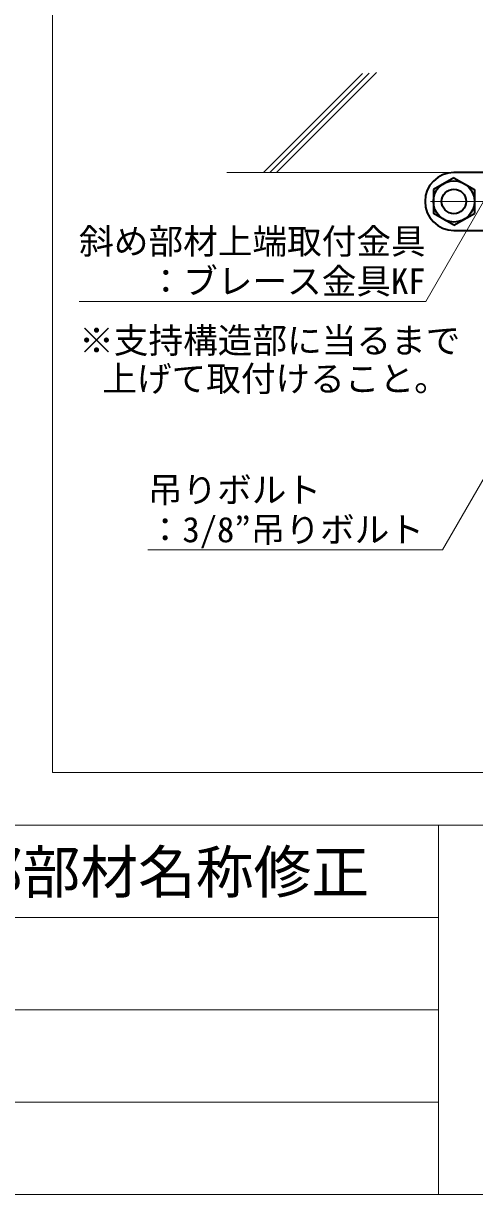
# Model space of a CAD drawing. Units: millimetres on the paper, enlarged 40 times, with parts at other scales. Extents: x -7800 to 7800, y -5578 to 5491.
# Drawn here: x -2019 to -1237, y -5515 to -3486 of the extents above; entities that cross this region are included whole.
import ezdxf
from ezdxf.enums import TextEntityAlignment as Align

# ---------------------------------------------------------------- set-up
doc = ezdxf.new("R2010")
doc.units = ezdxf.units.MM
doc.header["$LTSCALE"] = 40
doc.linetypes.add('CHAIN1', pattern=[8, 5, -1, 1, -1])
for name, color, linetype, lineweight in [('1-6_文字', 7, 'Continuous', 18), ('F-2_太線１', 3, 'Continuous', 18), ('F-6_文字', 7, 'Continuous', 18)]:
    doc.layers.add(name, color=color, linetype=linetype, lineweight=lineweight)
doc.styles.add('ＭＳ ゴシック', font='')
doc.styles.get('ＭＳ ゴシック').set_extended_font_data('MS Gothic')

msp = doc.modelspace()

# ---------------------------------------------------------------- linework, layer by layer
at = {"layer": '1-6_文字', "color": 4, "lineweight": 9}
for p, q in [((-1431.42, -3573.05), (-1603.15, -3744.78)), ((-1419.79, -3572.73), (-1591.84, -3744.78)), ((-1407.07, -3571.32), (-1580.52, -3744.78)), ((-313.29, -3744.78), (-1666.67, -3744.78)), ((-1273.22, -3744.78), (-1113.22, -3744.78))]:
    msp.add_line(p, q, dxfattribs=at)
at = {"layer": '1-6_文字', "color": 6, "lineweight": 35}
for p, q in [((-1111.6, -3744.78), (-1273.22, -3744.78)), ((-1273.22, -3753.67), (-1308.82, -3774.22)), ((-1273.22, -3753.67), (-1237.62, -3774.22)), ((-1308.82, -3774.22), (-1308.82, -3815.33)), ((-1237.62, -3774.22), (-1237.62, -3815.33)), ((-1273.22, -3835.88), (-1308.82, -3815.33)), ((-1273.22, -3835.88), (-1237.62, -3815.33)), ((-1273.22, -3844.78), (-1113.22, -3844.78))]:
    msp.add_line(p, q, dxfattribs=at)
at = {"layer": '1-6_文字'}
for p, q in [((-1222.08, -3794.78), (-1322.08, -3967.98)), ((-1322.08, -3967.98), (-1922.08, -3967.98)), ((-1193.22, -4225.04), (-1293.22, -4398.25)), ((-1293.22, -4398.25), (-1803.22, -4398.25))]:
    msp.add_line(p, q, dxfattribs=at)
at = {"layer": '1-6_文字', "color": 4, "linetype": 'CHAIN1', "lineweight": 9}
msp.add_line((-1313.94, -3794.78), (-1075.28, -3794.78), dxfattribs=at)
at = {"layer": '1-6_文字', "color": 6, "lineweight": 35}
for radius in [35.6, 21.2]:
    msp.add_circle((-1273.22, -3794.78), radius, dxfattribs=at)
msp.add_arc((-1273.22, -3794.78), 50, 90, 270, dxfattribs=at)
at = {"layer": 'F-2_太線１'}
for p, q in [((-7800, -4874.85), (7800, -4874.85)), ((-1300, -4874.85), (-1300, -5514.85)), ((-7800, -5514.85), (7800, -5514.85))]:
    msp.add_line(p, q, dxfattribs=at)
at = {"layer": 'F-2_太線１', "color": 4, "lineweight": 9}
for p, q in [((-4400, -5034.85), (-1300, -5034.85)), ((-4400, -5194.85), (-1300, -5194.85)), ((-4400, -5354.85), (-1300, -5354.85))]:
    msp.add_line(p, q, dxfattribs=at)
at = {"layer": 'F-2_太線１'}
msp.add_lwpolyline([(-1968.18, 1696.25), (-1968.18, -4783.77), (-78.18, -4783.77)], dxfattribs=at)

# ---------------------------------------------------------------- texts
at = {"layer": '1-6_文字', "style": 'ＭＳ ゴシック'}
for s, p in [('斜め部材上端取付金具', (-1922.08, -3898.95)), ('：ブレース金具KF', (-1802.08, -3967.98)), ('※支持構造部に当るまで', (-1922.08, -4070.76)), ('上げて取付けること。', (-1882.08, -4136.84)), ('吊りボルト', (-1803.22, -4329.39)), ('：3/8”吊りボルト', (-1803.22, -4398.25))]:
    msp.add_text(s, height=43.99, dxfattribs=at).set_placement(p, align=Align.BOTTOM_LEFT)
at = {"layer": 'F-6_文字', "color": 4, "style": 'ＭＳ ゴシック'}
msp.add_text('ブレース離隔寸法の表記、段差部部材名称修正', height=73.31, dxfattribs=at).set_placement((-3520, -5014.85), align=Align.BOTTOM_LEFT)

doc.saveas('drawing.dxf')
